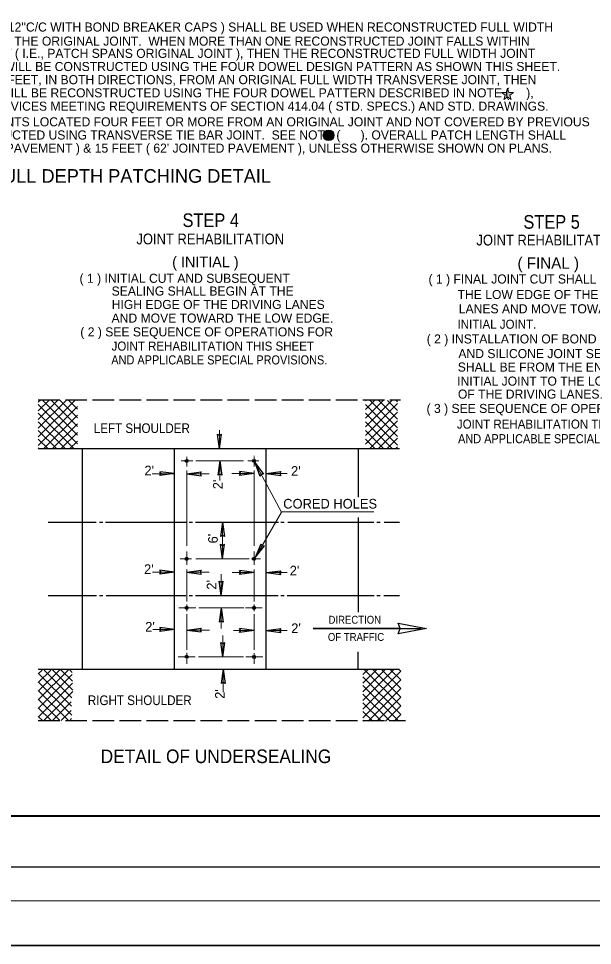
# Model space of a CAD drawing. Extents: x 39 to 412, y -6 to 264.
# Drawn here: x 123.4 to 207.8, y -6.5 to 129.7 of the extents above; entities that cross this region are included whole.
import ezdxf

# ---------------------------------------------------------------- set-up
doc = ezdxf.new("R2010")
doc.units = 0
doc.header["$LTSCALE"] = 0.53
doc.linetypes.add('LONG_DASHED', pattern=[7.5, 6, -1.5])
for name, color, linetype, lineweight in [('1', 7, 'Continuous', 25), ('2', 7, 'Continuous', 13), ('6', 7, 'Continuous', 25)]:
    doc.layers.add(name, color=color, linetype=linetype, lineweight=lineweight)

msp = doc.modelspace()

# ---------------------------------------------------------------- hatches: boundary and pattern name
at = {"layer": '1'}
msp.add_hatch(color=256, dxfattribs=at).paths.add_polyline_path([(194.4358, 118.8342), (195.096, 118.8342), (195.2999, 119.4622), (195.5039, 118.8342), (196.1641, 118.8342), (195.6299, 118.4462), (195.834, 117.8185), (195.2999, 118.2064), (194.7658, 117.8185), (194.9699, 118.4463)])
at = {"layer": '6'}
msp.add_hatch(color=256, dxfattribs=at).paths.add_polyline_path([(169.7907, 112.5486, 1), (168.2291, 112.5486, 1)])

# ---------------------------------------------------------------- linework, layer by layer
at = {"layer": '1', "lineweight": 13}
for p, q in [((126.3455, 68.2309), (131.7966, 73.6821)), ((126.3455, 69.5037), (130.5238, 73.6821)), ((126.3455, 70.7765), (129.2511, 73.6821)), ((126.3455, 72.0493), (127.9783, 73.6821)), ((126.3455, 73.3221), (126.7055, 73.6821)), ((126.9289, 73.6821), (132.1035, 68.5075)), ((128.2018, 73.6821), (132.1035, 69.7803)), ((129.4746, 73.6821), (132.1035, 71.0532)), ((130.7473, 73.6821), (132.1035, 72.3259)), ((132.0201, 73.6821), (132.1035, 73.5987)), ((174.4377, 69.7253), (178.2971, 73.5846)), ((174.4377, 70.9981), (177.0242, 73.5846)), ((174.4377, 72.2708), (175.7515, 73.5846)), ((174.4377, 73.5437), (174.4787, 73.5846)), ((175.1017, 73.5846), (179.1199, 69.5664)), ((176.3744, 73.5846), (179.1199, 70.8392)), ((177.6472, 73.5846), (179.1199, 72.112)), ((178.92, 73.5846), (179.1199, 73.3847)), ((126.3455, 72.9928), (132.1035, 67.2347)), ((126.3455, 66.9582), (132.1035, 72.7162)), ((174.4377, 68.4525), (179.1199, 73.1347)), ((174.4377, 72.9757), (179.1199, 68.2936)), ((126.3455, 71.7199), (131.6016, 66.4638)), ((127.1239, 66.4638), (132.1035, 71.4434)), ((174.4377, 67.1797), (179.1199, 71.8618)), ((174.4377, 71.703), (179.1199, 67.0208)), ((126.3455, 70.4472), (130.3288, 66.4638)), ((128.3967, 66.4638), (132.1035, 70.1706)), ((174.4377, 70.4302), (178.3065, 66.5614)), ((175.0923, 66.5614), (179.1199, 70.589)), ((126.3455, 69.1744), (129.0561, 66.4638)), ((129.6696, 66.4638), (132.1035, 68.8978)), ((152.9886, 66.5043), (152.9886, 69.2409)), ((174.4377, 69.1573), (177.0337, 66.5614)), ((176.365, 66.5614), (179.1199, 69.3162)), ((126.3455, 67.9017), (127.7833, 66.4638)), ((130.9423, 66.4638), (132.1035, 67.625)), ((174.4377, 67.8846), (175.7609, 66.5614)), ((177.6378, 66.5614), (179.1199, 68.0434)), ((178.9106, 66.5614), (179.1199, 66.7707)), ((126.3455, 66.6288), (126.5105, 66.4638)), ((158.0481, 66.5498), (158.0481, 66.5271)), ((158.0481, 65.3983), (158.0481, 65.4547)), ((149.0298, 64.7228), (147.3582, 64.7228)), ((148.151, 65.2854), (148.151, 63.8743)), ((156.5077, 64.7228), (149.5136, 64.7228)), ((153.0107, 64.7228), (153.0107, 61.8252)), ((157.1455, 64.7228), (158.773, 64.7228)), ((158.0481, 65.2854), (158.0481, 63.8743)), ((146.3465, 62.8313), (143.089, 62.8313)), ((148.15, 62.8093), (151.4307, 62.8093)), ((148.151, 52.2472), (148.151, 63.3099)), ((158.0472, 62.8753), (154.7677, 62.8753)), ((158.0481, 52.2472), (158.0481, 63.3099)), ((159.8508, 62.8534), (162.8942, 62.8534)), ((175.6274, 57.2064), (162.0954, 57.2064)), ((153.4159, 50.3304), (153.4159, 55.7184)), ((148.151, 49.4251), (148.151, 51.4005)), ((158.0481, 49.4251), (158.0481, 51.4005)), ((147.2037, 50.3304), (148.8407, 50.3304)), ((149.4917, 50.3304), (157.3221, 50.3304)), ((157.6837, 50.3304), (158.9946, 50.3304)), ((146.3481, 48.3774), (143.1018, 48.3774)), ((148.151, 44.049), (148.151, 48.7477)), ((148.151, 48.3593), (151.4307, 48.3593)), ((153.1927, 44.9184), (153.1927, 48.0742)), ((158.0481, 48.305), (154.8233, 48.305)), ((158.0481, 44.049), (158.0481, 48.7477)), ((159.8481, 48.2869), (162.8942, 48.2869)), ((148.151, 42.6238), (148.151, 43.6257)), ((158.0481, 42.6238), (158.0481, 43.6257)), ((147.0092, 43.115), (149.4786, 43.115)), ((149.9438, 43.133), (156.5625, 43.133)), ((153.2398, 43.133), (153.2398, 40.0658)), ((156.7744, 43.1149), (159.2438, 43.1149)), ((148.151, 36.9513), (148.151, 42.1864)), ((158.0481, 36.9513), (158.0481, 42.1864)), ((146.3481, 39.9102), (143.1706, 39.9102)), ((148.151, 39.8599), (151.4863, 39.8599)), ((158.0481, 39.8017), (155.0457, 39.8017)), ((159.8481, 39.7876), (162.8942, 39.7876)), ((153.4828, 35.9179), (153.4828, 39.0561)), ((146.9151, 35.9313), (149.3844, 35.9313)), ((148.1541, 36.4879), (148.1541, 34.8926)), ((149.8811, 35.9179), (156.4998, 35.9179)), ((156.8527, 35.8999), (159.3222, 35.8999)), ((158.0481, 36.4433), (158.0481, 34.8926)), ((126.3455, 29.5797), (130.8294, 34.0637)), ((130.905, 34.0661), (131.3358, 33.6352)), ((153.5142, 34.1097), (153.5142, 30.7458)), ((174.0476, 29.5133), (178.6133, 34.0791)), ((174.0476, 30.7862), (177.3405, 34.0791)), ((174.0476, 32.0589), (176.0677, 34.0791)), ((174.0476, 33.3317), (174.7949, 34.0791)), ((174.2379, 34.0791), (179.6076, 28.7094)), ((175.5108, 34.0791), (179.6076, 29.9823)), ((176.7836, 34.0791), (179.6076, 31.2551)), ((178.0563, 34.0791), (179.6076, 32.5278)), ((179.3292, 34.0791), (179.6076, 33.8007)), ((126.3455, 30.8525), (129.5156, 34.0227)), ((126.3455, 32.1253), (128.2018, 33.9816)), ((126.3455, 33.3981), (126.8879, 33.9405)), ((126.3455, 33.5344), (131.2085, 28.6714)), ((126.3455, 28.3069), (131.3452, 33.3066)), ((127.2023, 33.9503), (131.2594, 29.8934)), ((128.4366, 33.9889), (131.4107, 31.0148)), ((129.6708, 34.0275), (131.3732, 32.325)), ((174.0476, 28.2406), (179.6076, 33.8007)), ((174.0476, 32.9967), (179.6076, 27.4367)), ((126.3455, 32.2616), (130.7763, 27.8307)), ((129.8915, 30.5802), (131.3805, 32.0692)), ((174.0476, 26.9677), (179.6076, 32.5278)), ((174.0476, 31.7239), (179.3008, 26.4707)), ((126.3455, 30.9887), (130.7661, 26.5682)), ((126.3455, 27.0342), (130.0319, 30.7207)), ((127.1523, 26.5682), (131.3492, 30.7651)), ((131.2391, 30.655), (131.4159, 30.8317)), ((174.0476, 30.4512), (178.0281, 26.4707)), ((174.8233, 26.4707), (179.6076, 31.2551)), ((176.0961, 26.4707), (179.6076, 29.9823)), ((126.3455, 29.716), (129.4933, 26.5682)), ((128.4251, 26.5682), (131.1822, 29.3253)), ((174.0476, 29.1783), (176.7552, 26.4707)), ((177.3688, 26.4707), (179.6076, 28.7094)), ((126.3455, 28.4432), (128.2206, 26.5682)), ((129.6979, 26.5682), (131.165, 28.0353)), ((130.7363, 27.8707), (131.2837, 27.3234)), ((174.0476, 27.9056), (175.4825, 26.4707)), ((178.6416, 26.4707), (179.6076, 27.4367)), ((126.3455, 27.1704), (126.9478, 26.5682)), ((130.9708, 26.5682), (131.2468, 26.8443)), ((174.0476, 26.6327), (174.2097, 26.4707)), ((45.7701, 0.0493), (405.7701, 0.0493))]:
    msp.add_line(p, q, dxfattribs=at)
at = {"layer": '1', "linetype": 'LONG_DASHED'}
for p, q in [((126.3455, 73.6819), (179.5719, 73.6819)), ((126.3455, 26.5374), (180.2832, 26.5374))]:
    msp.add_line(p, q, dxfattribs=at)
at = {"layer": '1'}
for p, q in [((152.9897, 66.5048), (152.6972, 68.6335)), ((152.9897, 66.5048), (153.2822, 68.6335)), ((126.3455, 66.5184), (179.4053, 66.5184)), ((132.8481, 34.1184), (132.8481, 66.5498)), ((146.3481, 34.0638), (146.3481, 66.5184)), ((159.8481, 34.0638), (159.8481, 66.5498)), ((173.3481, 66.5498), (173.3481, 59.3964)), ((153.0097, 64.7224), (152.7172, 62.5937)), ((153.0097, 64.7224), (153.3022, 62.5937)), ((158.1557, 64.4832), (159.421, 62.7464)), ((158.1557, 64.4832), (158.9057, 62.4695)), ((146.3461, 62.8324), (144.2173, 63.1249)), ((146.3461, 62.8324), (144.2173, 62.5399)), ((148.1504, 62.8083), (150.2792, 63.1008)), ((148.1504, 62.8083), (150.2792, 62.5158)), ((158.0468, 62.8764), (155.9181, 63.1689)), ((158.0468, 62.8764), (155.9181, 62.5839)), ((159.8512, 62.8524), (161.9799, 63.1449)), ((159.8512, 62.8524), (161.9799, 62.5599)), ((173.3481, 56.4094), (173.3481, 42.4712)), ((127.7984, 55.7184), (134.829, 55.7184)), ((135.3411, 55.7184), (135.8409, 55.7184)), ((136.2194, 55.7184), (148.0658, 55.7184)), ((148.5021, 55.7184), (149.0019, 55.7184)), ((149.4563, 55.7184), (161.6364, 55.7184)), ((153.4149, 55.718), (153.1224, 53.5892)), ((153.4149, 55.718), (153.7074, 53.5892)), ((161.9963, 55.7184), (162.4961, 55.7184)), ((163.0268, 55.7184), (175.6519, 55.7184)), ((176.0735, 55.7184), (176.5733, 55.7184)), ((177.1536, 55.7184), (179.4053, 55.7184)), ((153.417, 50.3308), (153.1245, 52.4596)), ((153.417, 50.3308), (153.7095, 52.4596)), ((158.2665, 50.5403), (159.0722, 52.5323)), ((158.2665, 50.5403), (159.5797, 52.2412)), ((146.3477, 48.3785), (144.2189, 48.671)), ((146.3477, 48.3785), (144.2189, 48.086)), ((148.1514, 48.3583), (150.2802, 48.6508)), ((148.1514, 48.3583), (150.2802, 48.0658)), ((158.0477, 48.3061), (155.9189, 48.5986)), ((158.0477, 48.3061), (155.9189, 48.0136)), ((159.8485, 48.2859), (161.9772, 48.5784)), ((159.8485, 48.2859), (161.9772, 47.9934)), ((153.1938, 44.9188), (152.9013, 47.0476)), ((153.1938, 44.9188), (153.4863, 47.0476)), ((127.7984, 44.9184), (134.8847, 44.9184)), ((135.3411, 44.9184), (135.8409, 44.9184)), ((136.3307, 44.9184), (148.0102, 44.9184)), ((148.5021, 44.9184), (149.0019, 44.9184)), ((149.4563, 44.9184), (161.5808, 44.9184)), ((161.9963, 44.9184), (162.4961, 44.9184)), ((162.9156, 44.9184), (175.7075, 44.9184)), ((176.0735, 44.9184), (176.5733, 44.9184)), ((177.0979, 44.9184), (179.4053, 44.9184)), ((153.2388, 43.1326), (152.9463, 41.0038)), ((153.2388, 43.1326), (153.5313, 41.0038)), ((146.3477, 39.9112), (144.2189, 40.2037)), ((146.3477, 39.9112), (144.2189, 39.6187)), ((148.1514, 39.8589), (150.2802, 40.1514)), ((148.1514, 39.8589), (150.2802, 39.5664)), ((158.0477, 39.8027), (155.9189, 40.0953)), ((158.0477, 39.8027), (155.9189, 39.5102)), ((159.8485, 39.7866), (161.9772, 40.0791)), ((159.8485, 39.7866), (161.9772, 39.4941)), ((166.7289, 40.0857), (182.6157, 40.0857)), ((153.4839, 35.9183), (153.1914, 38.0471)), ((153.4839, 35.9183), (153.7764, 38.0471)), ((173.3481, 34.1184), (173.3481, 36.6297)), ((126.3455, 34.1184), (179.4053, 34.1184)), ((153.5132, 34.1092), (153.2207, 31.9805)), ((153.5132, 34.1092), (153.8057, 31.9805)), ((60.7701, 5.0493), (405.7701, 5.0493))]:
    msp.add_line(p, q, dxfattribs=at)
at = {"layer": '1', "lineweight": 35}
msp.add_line((166.7289, 40.0958), (179.5398, 40.0958), dxfattribs=at)
at = {"layer": '1', "lineweight": 40}
msp.add_line((75.7701, 12.5493), (400.7701, 12.5493), dxfattribs=at)
at = {"layer": '1', "lineweight": 35}
msp.add_lwpolyline([(39.1017, -6.4945), (412.4398, -6.4945), (412.4398, 263.9547), (39.1017, 263.9547)], close=True, dxfattribs=at)
at = {"layer": '1', "lineweight": 13}
msp.add_lwpolyline([(194.4358, 118.8342), (195.096, 118.8342), (195.2999, 119.4622), (195.5039, 118.8342), (196.1641, 118.8342), (195.6299, 118.4462), (195.834, 117.8185), (195.2999, 118.2064), (194.7658, 117.8185), (194.9699, 118.4463)], close=True, dxfattribs=at)
at = {"layer": '1'}
for points in [[(152.6972, 68.6335), (152.9927, 68.4688), (153.2822, 68.6335)], [(144.2173, 62.5399), (144.382, 62.8354), (144.2173, 63.1249)], [(150.2792, 63.1008), (150.1145, 62.8053), (150.2792, 62.5158)], [(153.3022, 62.5937), (153.0066, 62.7583), (152.7172, 62.5937)], [(155.9181, 62.5839), (156.0828, 62.8794), (155.9181, 63.1689)], [(159.421, 62.7464), (159.0828, 62.7516), (158.9057, 62.4695)], [(161.9799, 63.1449), (161.8152, 62.8493), (161.9799, 62.5599)], [(153.7074, 53.5892), (153.4118, 53.7539), (153.1224, 53.5892)], [(153.1245, 52.4596), (153.42, 52.2949), (153.7095, 52.4596)], [(159.0722, 52.5323), (159.2466, 52.2424), (159.5797, 52.2412)], [(144.2189, 48.086), (144.3836, 48.3815), (144.2189, 48.671)], [(150.2802, 48.6508), (150.1155, 48.3552), (150.2802, 48.0658)], [(155.9189, 48.0136), (156.0836, 48.3091), (155.9189, 48.5986)], [(161.9772, 48.5784), (161.8126, 48.2828), (161.9772, 47.9934)], [(152.9013, 47.0476), (153.1968, 46.8829), (153.4863, 47.0476)], [(153.5313, 41.0038), (153.2357, 41.1685), (152.9463, 41.0038)], [(144.2189, 39.6187), (144.3836, 39.9142), (144.2189, 40.2037)], [(150.2802, 40.1514), (150.1155, 39.8558), (150.2802, 39.5664)], [(155.9189, 39.5102), (156.0836, 39.8057), (155.9189, 40.0953)], [(161.9772, 40.0791), (161.8126, 39.7835), (161.9772, 39.4941)], [(153.1914, 38.0471), (153.4869, 37.8824), (153.7764, 38.0471)], [(153.8057, 31.9805), (153.5101, 32.1452), (153.2207, 31.9805)]]:
    msp.add_lwpolyline(points, dxfattribs=at)
msp.add_lwpolyline([(179.2467, 39.3019), (179.5066, 40.0686), (179.251, 40.8413), (183.3773, 40.0857)], close=True, dxfattribs=at)
for centre in [(148.1481, 64.7121), (158.0562, 64.7121), (148.1558, 50.3206), (158.0581, 50.3206), (148.1592, 43.1218), (158.0306, 43.1218), (148.1471, 35.9249), (158.0549, 35.9006)]:
    msp.add_circle(centre, 0.225, dxfattribs=at)
at = {"layer": '2'}
msp.add_lwpolyline([(158.1565, 64.484), (162.0781, 57.1855), (158.2654, 50.5405)], dxfattribs=at)
at = {"layer": '6'}
msp.add_circle((169.0099, 112.5486), 0.7808, dxfattribs=at)

# ---------------------------------------------------------------- texts
at = {"layer": '2'}
for s, height, p in [("DOWEL BAR SETS ( FOUR BARS AT 12''C/C WITH BOND BREAKER CAPS ) SHALL BE USED WHEN RECONSTRUCTED FULL WIDTH", 1.333, (90.7699, 127.7958)), ('JOINT FALLS WITHIN FOUR FEET OF THE ORIGINAL JOINT.  WHEN MORE THAN ONE RECONSTRUCTED JOINT FALLS WITHIN', 1.333, (90.8246, 125.7264)), ('FOUR FEET OF THE ORIGINAL JOINT ( I.E., PATCH SPANS ORIGINAL JOINT ), THEN THE RECONSTRUCTED FULL WIDTH JOINT', 1.333, (90.6212, 123.9285)), ('NEAREST TO THE ORIGINAL JOINT WILL BE CONSTRUCTED USING THE FOUR DOWEL DESIGN PATTERN AS SHOWN THIS SHEET.', 1.333, (90.6212, 121.9948)), ('IF PATCH EXTENDS BEYOND FOUR FEET, IN BOTH DIRECTIONS, FROM AN ORIGINAL FULL WIDTH TRANSVERSE JOINT, THEN', 1.333, (90.6897, 120.0612)), ('THE ORIGINAL FULL WIDTH JOINT WILL BE RECONSTRUCTED USING THE FOUR DOWEL PATTERN DESCRIBED IN NOTE (     ),', 1.333, (90.6897, 118.1274)), ('OR APRROVED LOAD TRANSFER DEVICES MEETING REQUIREMENTS OF SECTION 414.04 ( STD. SPECS.) AND STD. DRAWINGS.', 1.333, (90.6897, 116.1653)), ('FULL WIDTH RECONSTRUCTED JOINTS LOCATED FOUR FEET OR MORE FROM AN ORIGINAL JOINT AND NOT COVERED BY PREVIOUS', 1.333, (90.9101, 113.8673)), ('TWO NOTES SHALL BE RECONSTRUCTED USING TRANSVERSE TIE BAR JOINT.  SEE NOTE (      ). OVERALL PATCH LENGTH SHALL', 1.333, (90.9101, 111.9336)), ("NOT EXCEED 7 FEET ( 15' JOINTED PAVEMENT ) & 15 FEET ( 62' JOINTED PAVEMENT ), UNLESS OTHERWISE SHOWN ON PLANS.", 1.333, (90.9101, 109.9997)), ('FULL DEPTH PATCHING DETAIL', 2, (119.5223, 105.579)), (' ( INITIAL )', 1.583, (145.4299, 93.1572)), (' ( FINAL )', 1.667, (196.1423, 92.9398)), ('( 1 ) INITIAL CUT AND SUBSEQUENT ', 1.333, (132.4089, 90.8736)), ('( 1 ) FINAL JOINT CUT SHALL BEGIN AT', 1.333, (183.6882, 90.7705)), ('SEALING SHALL BEGIN AT THE', 1.333, (137.1215, 89.0025)), ('THE LOW EDGE OF THE DRIVING', 1.333, (187.9606, 88.4922)), ('HIGH EDGE OF THE DRIVING LANES', 1.333, (137.1337, 87.0281)), ('LANES AND MOVE TOWARD THE', 1.333, (188.1349, 86.3948)), ('AND MOVE TOWARD THE LOW EDGE.', 1.333, (137.111, 85.0287)), ('( 2 ) SEE SEQUENCE OF OPERATIONS FOR ', 1.333, (132.5202, 83.0017)), ('( 2 ) INSTALLATION OF BOND BREAKER', 1.333, (183.4227, 81.9657)), ('AND SILICONE JOINT SEALANT', 1.333, (188.0753, 79.8086)), ('SHALL BE FROM THE END OF THE ', 1.333, (187.9849, 77.8335)), ('INITIAL JOINT TO THE LOW EDGE', 1.333, (187.8946, 75.768)), ('OF THE DRIVING LANES.', 1.333, (188.0082, 73.86)), ('( 3 ) SEE SEQUENCE OF OPERATIONS FOR', 1.333, (183.4007, 71.7505)), ("2'", 1.417, (141.9392, 62.5887)), ("2'", 1.417, (163.4808, 62.5202)), ('CORED HOLES', 1.417, (162.337, 57.7067)), ("2'", 1.417, (141.8884, 48.0892)), ("2'", 1.417, (163.2892, 47.8793)), ("2'", 1.417, (142.0583, 39.6259)), ("2'", 1.417, (163.5133, 39.4126))]:
    msp.add_text(s, height=height, dxfattribs=at).set_placement(p)
for s, height, width, p in [('STEP 4', 2, 0.9, (147.5384, 99.0761)), ('STEP 5', 2, 0.9, (197.6285, 98.8272)), ('JOINT REHABILITATION', 1.583, 0.9, (140.7593, 96.5252)), ('JOINT REHABILITATION', 1.583, 0.9, (190.7257, 96.3634)), ('INITIAL JOINT.', 1.333, 0.95, (187.9542, 84.1231)), ('JOINT REHABILITATION THIS SHEET', 1.333, 0.95, (137.1174, 80.9104)), ('AND APPLICABLE SPECIAL PROVISIONS.', 1.333, 0.9, (137.0747, 78.8833)), ('LEFT SHOULDER', 1.417, 0.9, (134.4979, 68.807)), ('JOINT REHABILITATION THIS SHEET', 1.333, 0.95, (187.8607, 69.4507)), ('AND APPLICABLE SPECIAL PROVISIONS.', 1.333, 0.9, (188.0313, 67.3032)), ('DIRECTION', 1.167, 0.9, (168.9894, 40.7818)), ('OF TRAFFIC', 1.167, 0.9, (168.8995, 38.255)), ('RIGHT SHOULDER', 1.417, 0.9, (133.6265, 28.8283)), ('DETAIL OF UNDERSEALING', 2, 0.95, (135.5105, 20.2996))]:
    msp.add_text(s, height=height, dxfattribs=dict(at, width=width)).set_placement(p)
for s, p in [("2'", (153.4412, 60.5448)), ("6'", (152.7179, 52.5837)), ("2'", (152.5178, 45.7839)), ("2'", (153.7368, 29.7489))]:
    msp.add_text(s, height=1.417, rotation=90, dxfattribs=at).set_placement(p)

doc.saveas('drawing.dxf')
